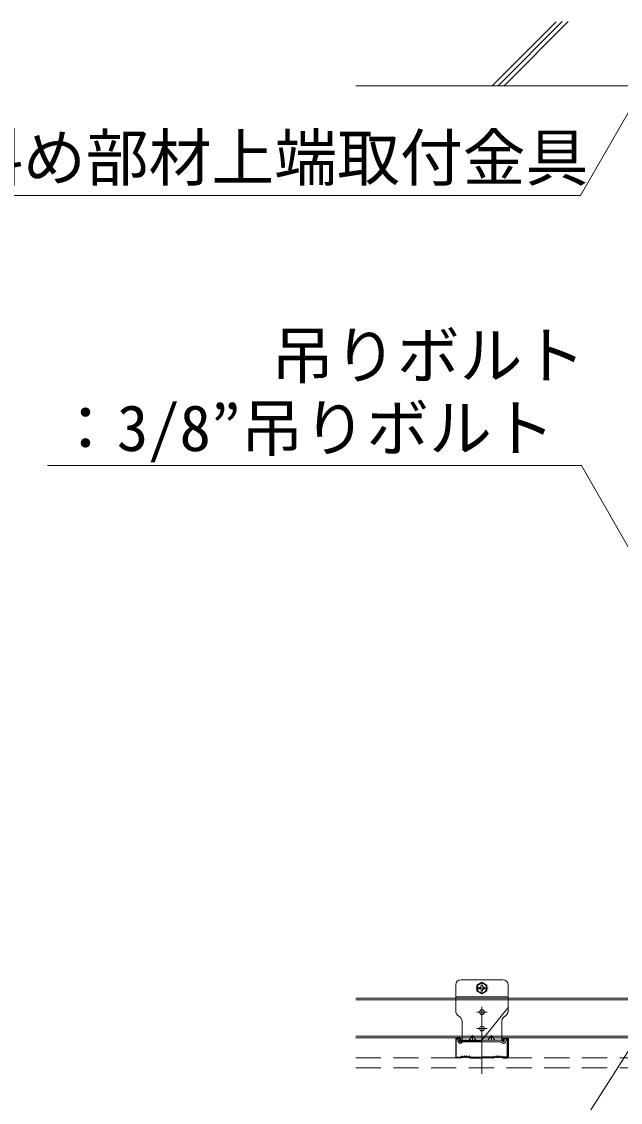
# Model space of a CAD drawing. Units: millimetres, scale not verified. Extents: x -7779 to 7778, y -5419 to 5375.
# Drawn here: x -4883 to -4311, y -1277 to -245 of the extents above; entities that cross this region are included whole.
import ezdxf
from ezdxf.enums import TextEntityAlignment as Align

# ---------------------------------------------------------------- set-up
doc = ezdxf.new("R2010")
doc.units = ezdxf.units.MM
doc.header["$LTSCALE"] = 20
doc.linetypes.add('CHAIN1', pattern=[8, 5, -1, 1, -1])
doc.linetypes.add('DASHED1', pattern=[1.8, 1.2, -0.6])
doc.layers.add('2-6_文字', color=3, linetype='Continuous', lineweight=18)
doc.styles.add('ＭＳ ゴシック', font='')
doc.styles.get('ＭＳ ゴシック').set_extended_font_data('MS Gothic')

msp = doc.modelspace()

# ---------------------------------------------------------------- linework, layer by layer
at = {"layer": '2-6_文字', "color": 7}
for p, q in [((-4372.09, -245.25), (-4433.29, -306.44)), ((-4366.37, -245.18), (-4427.63, -306.44)), ((-4360.71, -245.18), (-4421.97, -306.44)), ((-4563.59, -306.44), (-2224, -306.44)), ((-4292.72, -313.6), (-4348.97, -411.03)), ((-4348.97, -411.03), (-4948.97, -411.03)), ((-4348.13, -669.09), (-4858.13, -669.09)), ((-4290.58, -768.77), (-4348.13, -669.09)), ((-4468.16, -1164.87), (-4468.16, -1189.47)), ((-4463.16, -1159.87), (-4443.16, -1159.87)), ((-4423.16, -1159.87), (-4443.16, -1159.87)), ((-4418.16, -1164.87), (-4418.16, -1186.27)), ((-4468.16, -1176.27), (-4443.16, -1176.27)), ((-4418.16, -1176.27), (-4443.16, -1176.27)), ((-4418.16, -1186.27), (-4443.15, -1217.47)), ((-4465.24, -1194.62), (-4465.07, -1194.72)), ((-4462.16, -1199.87), (-4462.16, -1217.47)), ((-4284.58, -1198.34), (-4430.7, -1427.52)), ((-4465.98, -1216.08), (-4467.05, -1216.61)), ((-4465.83, -1219.06), (-4467.05, -1216.61)), ((-4464.76, -1218.53), (-4465.98, -1216.08)), ((-4455.4, -1217.47), (-4452.15, -1212.99)), ((-4452.15, -1212.99), (-4452.15, -1217.47)), ((-4452.15, -1212.99), (-4448.9, -1217.47)), ((-4443.15, -1218.67), (-4443.15, -1217.47))]:
    msp.add_line(p, q, dxfattribs=at)
at = {"layer": '2-6_文字', "color": 4, "lineweight": 9}
for p, q in [((-4443.15, -1162.37), (-4447.92, -1165.12)), ((-4447.92, -1165.12), (-4447.92, -1170.62)), ((-4443.75, -1164.93), (-4443.75, -1165.49)), ((-4443.15, -1162.37), (-4438.39, -1165.12)), ((-4442.55, -1164.93), (-4442.55, -1165.49)), ((-4442.55, -1164.93), (-4442.55, -1165.74)), ((-4438.39, -1165.12), (-4438.39, -1170.62)), ((-4443.15, -1173.37), (-4447.92, -1170.62)), ((-4446.09, -1167.27), (-4445.51, -1167.27)), ((-4446.09, -1168.47), (-4445.51, -1168.47)), ((-4443.75, -1170.81), (-4443.75, -1170.25)), ((-4443.15, -1173.37), (-4438.39, -1170.62)), ((-4442.55, -1170.81), (-4442.55, -1169.99)), ((-4442.55, -1170.81), (-4442.55, -1170.25)), ((-4440.22, -1167.27), (-4440.8, -1167.27)), ((-4440.22, -1168.47), (-4440.8, -1168.47))]:
    msp.add_line(p, q, dxfattribs=at)
at = {"layer": '2-6_文字', "color": 4, "linetype": 'CHAIN1', "lineweight": 9}
for p, q in [((-4448.61, -1167.87), (-4437.15, -1167.87)), ((-4443.16, -1185.83), (-4443.16, -1249.74)), ((-4448.15, -1190.87), (-4438.15, -1190.87)), ((-4448.15, -1206.47), (-4438.15, -1206.47))]:
    msp.add_line(p, q, dxfattribs=at)
at = {"layer": '2-6_文字'}
for p, q in [((-4296.08, -1177.47), (-4563.59, -1177.47)), ((-4296.08, -1179.07), (-4563.59, -1179.07)), ((-4296.08, -1213.87), (-4563.59, -1213.87)), ((-4296.08, -1215.47), (-4563.59, -1215.47))]:
    msp.add_line(p, q, dxfattribs=at)
at = {"layer": '2-6_文字', "color": 7, "linetype": 'DASHED1'}
for p, q in [((-4468.16, -1177.47), (-4443.16, -1177.47)), ((-4418.16, -1177.47), (-4443.16, -1177.47)), ((-4418.16, -1186.27), (-4418.16, -1189.47)), ((-4421.07, -1194.62), (-4421.24, -1194.72)), ((-4424.16, -1199.87), (-4424.16, -1217.47)), ((-4465.65, -1219.46), (-4466.98, -1216.79)), ((-4463.4, -1218.86), (-4462.16, -1217.47)), ((-4462.16, -1217.47), (-4443.16, -1217.47)), ((-4424.15, -1217.47), (-4443.15, -1217.47)), ((-4434.15, -1213), (-4437.4, -1217.47)), ((-4434.15, -1213), (-4434.15, -1217.47)), ((-4434.15, -1213), (-4430.9, -1217.47)), ((-4422.91, -1218.86), (-4424.15, -1217.47)), ((-4420.66, -1219.46), (-4419.33, -1216.79)), ((-4462.21, -1219.93), (-4461.44, -1219.07)), ((-4461.44, -1219.07), (-4443.16, -1219.07)), ((-4424.87, -1219.07), (-4443.15, -1219.07)), ((-4424.1, -1219.93), (-4424.87, -1219.07))]:
    msp.add_line(p, q, dxfattribs=at)
at = {"layer": '2-6_文字', "color": 2, "lineweight": 25}
for p, q in [((-4468.16, -1216.47), (-4468.16, -1233.42)), ((-4467.66, -1233.45), (-4467.66, -1216.47)), ((-4464.16, -1215.47), (-4467.16, -1215.47)), ((-4464.16, -1215.97), (-4467.16, -1215.97)), ((-4463.66, -1218.47), (-4463.66, -1216.47)), ((-4463.16, -1218.47), (-4463.16, -1216.47)), ((-4423.15, -1218.47), (-4423.15, -1216.47)), ((-4422.65, -1218.47), (-4422.65, -1216.47)), ((-4422.15, -1215.47), (-4419.15, -1215.47)), ((-4422.15, -1215.97), (-4419.15, -1215.97)), ((-4418.65, -1233.45), (-4418.65, -1216.47)), ((-4418.15, -1216.47), (-4418.15, -1233.42)), ((-4463.66, -1218.47), (-4463.16, -1218.47)), ((-4422.65, -1218.47), (-4423.15, -1218.47)), ((-4467.16, -1233.97), (-4463.57, -1233.97)), ((-4467.16, -1233.97), (-4463.57, -1233.97)), ((-4463.57, -1234.47), (-4467.16, -1234.47)), ((-4463.57, -1234.47), (-4467.16, -1234.47)), ((-4463.22, -1233.82), (-4462.51, -1233.12)), ((-4462.51, -1233.12), (-4463.22, -1233.82)), ((-4462.16, -1233.47), (-4462.86, -1234.18)), ((-4462.16, -1233.47), (-4462.86, -1234.18)), ((-4455.16, -1233.47), (-4454.45, -1234.18)), ((-4454.8, -1233.12), (-4454.1, -1233.82)), ((-4453.74, -1233.97), (-4443.15, -1233.97)), ((-4453.74, -1234.47), (-4443.15, -1234.47)), ((-4432.57, -1233.97), (-4443.15, -1233.97)), ((-4432.57, -1234.47), (-4443.15, -1234.47)), ((-4431.51, -1233.12), (-4432.21, -1233.82)), ((-4431.15, -1233.47), (-4431.86, -1234.18)), ((-4424.15, -1233.47), (-4423.45, -1234.18)), ((-4424.15, -1233.47), (-4423.45, -1234.18)), ((-4423.09, -1233.82), (-4423.8, -1233.12)), ((-4423.8, -1233.12), (-4423.09, -1233.82)), ((-4419.15, -1233.97), (-4422.74, -1233.97)), ((-4419.15, -1233.97), (-4422.74, -1233.97)), ((-4422.74, -1234.47), (-4419.15, -1234.47)), ((-4422.74, -1234.47), (-4419.15, -1234.47))]:
    msp.add_line(p, q, dxfattribs=at)
at = {"layer": '2-6_文字', "color": 4, "linetype": 'DASHED1', "lineweight": 9}
for p, q in [((-4563.59, -1234.47), (-2224, -1234.47)), ((-4563.59, -1243.97), (-2224, -1243.97))]:
    msp.add_line(p, q, dxfattribs=at)
at = {"layer": '2-6_文字', "color": 7, "linetype": 'DASHED1'}
for points in [[(-4464.22, -1218.75), (-4465.55, -1216.08), (-4466.98, -1216.79)], [(-4422.09, -1218.75), (-4420.76, -1216.08), (-4419.33, -1216.79)]]:
    msp.add_lwpolyline(points, dxfattribs=at)
at = {"layer": '2-6_文字', "color": 7}
for points in [[(-4463.28, -1218.73), (-4462.16, -1217.47), (-4443.15, -1217.47)], [(-4462.39, -1219.53), (-4461.62, -1218.67), (-4443.15, -1218.67)]]:
    msp.add_lwpolyline(points, dxfattribs=at)
at = {"layer": '2-6_文字', "color": 4, "lineweight": 9}
msp.add_circle((-4443.15, -1167.87), 4.4, dxfattribs=at)
at = {"layer": '2-6_文字', "color": 7}
for centre in [(-4443.15, -1190.87), (-4443.15, -1206.47)]:
    msp.add_circle(centre, 2.25, dxfattribs=at)
for centre, radius, start, end in [((-4463.16, -1164.87), 5, 90, 180), ((-4423.16, -1164.87), 5, 0, 90), ((-4462.16, -1189.47), 6, 180, 239.03689), ((-4468.16, -1199.87), 6, 0, 59.03689), ((-4463.95, -1218.13), 2.1, 206.5, 318.15813), ((-4463.95, -1218.13), 0.9, 206.5, 318.15813)]:
    msp.add_arc(centre, radius, start, end, dxfattribs=at)
at = {"layer": '2-6_文字', "color": 4, "lineweight": 9}
for centre, radius, start, end in [((-4445.35, -1165.67), 1.6, 264.36299, 6.67345), ((-4443.15, -1167.87), 3, 78.46303, 101.53696), ((-4440.96, -1165.67), 1.6, 173.32654, 275.63699), ((-4443.15, -1167.87), 3, 168.46303, 191.51331), ((-4445.35, -1170.07), 1.6, 353.32654, 95.63699), ((-4443.15, -1167.87), 3, 258.46303, 281.53696), ((-4440.96, -1170.07), 1.6, 84.36299, 186.67345), ((-4443.15, -1167.87), 3, 348.48668, 11.53696)]:
    msp.add_arc(centre, radius, start, end, dxfattribs=at)
at = {"layer": '2-6_文字', "color": 7, "linetype": 'DASHED1'}
for centre, radius, start, end in [((-4418.16, -1199.87), 6, 120.96311, 180), ((-4424.16, -1189.47), 6, 300.96311, 0), ((-4463.77, -1218.53), 2.1, 206.5, 269.34939), ((-4463.77, -1218.53), 0.5, 206.5, 318.15813), ((-4463.77, -1218.53), 2.1, 269.34939, 318.15813), ((-4422.54, -1218.53), 2.1, 221.84187, 333.5), ((-4422.54, -1218.53), 0.5, 221.84187, 333.5)]:
    msp.add_arc(centre, radius, start, end, dxfattribs=at)
at = {"layer": '2-6_文字', "color": 2, "lineweight": 25}
for centre, radius, start, end in [((-4467.16, -1216.47), 1, 90.00299, 180.00299), ((-4467.16, -1216.47), 0.5, 90.00299, 180.00299), ((-4464.16, -1216.47), 1, 0.00299, 90.00299), ((-4464.16, -1216.47), 0.5, 0.00299, 90.00299), ((-4422.15, -1216.47), 1, 89.99699, 179.99699), ((-4422.15, -1216.47), 0.5, 89.99699, 179.99699), ((-4419.15, -1216.47), 1, 359.99699, 89.99699), ((-4419.15, -1216.47), 0.5, 359.99699, 89.99699), ((-4467.16, -1233.47), 1, 177.476, 270), ((-4467.16, -1233.47), 1, 177.476, 270), ((-4467.16, -1233.47), 0.5, 177.476, 270), ((-4467.16, -1233.47), 0.5, 177.476, 270), ((-4463.57, -1233.47), 0.5, 269.99998, 314.99998), ((-4463.57, -1233.47), 0.5, 270, 314.99998), ((-4463.57, -1233.47), 1, 270, 315), ((-4463.57, -1233.47), 1, 270, 314.99998), ((-4462.16, -1233.47), 0.5, 46.39717, 135), ((-4460.91, -1232.16), 1.81, 226.39717, 313.60281), ((-4460.91, -1232.16), 1.31, 226.39717, 313.60281), ((-4459.66, -1233.47), 0.5, 36.86989, 133.60281), ((-4458.66, -1232.72), 1.25, 216.86989, 323.1301), ((-4458.66, -1232.72), 0.75, 216.86989, 323.1301), ((-4457.66, -1233.47), 0.5, 36.86989, 143.1301), ((-4457.66, -1233.47), 0.5, 46.39717, 143.1301), ((-4456.41, -1232.16), 1.81, 226.39717, 313.60281), ((-4456.41, -1232.16), 1.31, 226.39717, 313.60281), ((-4455.16, -1233.47), 0.5, 44.99998, 133.60281), ((-4453.74, -1233.47), 1, 225, 270), ((-4453.74, -1233.47), 0.5, 225, 270), ((-4432.57, -1233.47), 0.5, 270, 315), ((-4432.57, -1233.47), 1, 270, 315), ((-4431.15, -1233.47), 0.5, 46.39719, 135.00002), ((-4429.9, -1232.16), 1.81, 226.39719, 313.60283), ((-4429.9, -1232.16), 1.31, 226.39719, 313.60283), ((-4428.65, -1233.47), 0.5, 36.8699, 143.13011), ((-4428.65, -1233.47), 0.5, 36.8699, 133.60283), ((-4427.65, -1232.72), 1.25, 216.8699, 323.13011), ((-4427.65, -1232.72), 0.75, 216.8699, 323.13011), ((-4426.65, -1233.47), 0.5, 46.39719, 143.13011), ((-4425.4, -1232.16), 1.81, 226.39719, 313.60283), ((-4425.4, -1232.16), 1.31, 226.39719, 313.60283), ((-4424.15, -1233.47), 0.5, 45, 133.60283), ((-4422.74, -1233.47), 1, 225, 270), ((-4422.74, -1233.47), 1, 225.00002, 270), ((-4422.74, -1233.47), 0.5, 225, 270), ((-4422.74, -1233.47), 0.5, 225.00002, 270), ((-4419.15, -1233.47), 1, 270, 2.524), ((-4419.15, -1233.47), 1, 269.99997, 2.524), ((-4419.15, -1233.47), 0.5, 270, 2.524), ((-4419.15, -1233.47), 0.5, 269.99997, 2.524)]:
    msp.add_arc(centre, radius, start, end, dxfattribs=at)

# ---------------------------------------------------------------- texts
at = {"layer": '2-6_文字', "color": 7, "style": 'ＭＳ ゴシック'}
for s, p in [('斜め部材上端取付金具', (-4941.47, -410.28)), ('吊りボルト', (-4644.38, -599.03)), ('：3/8”吊りボルト', (-4851.76, -668.34))]:
    msp.add_text(s, height=43.99, dxfattribs=at).set_placement(p, align=Align.BOTTOM_LEFT)

doc.saveas('drawing.dxf')
